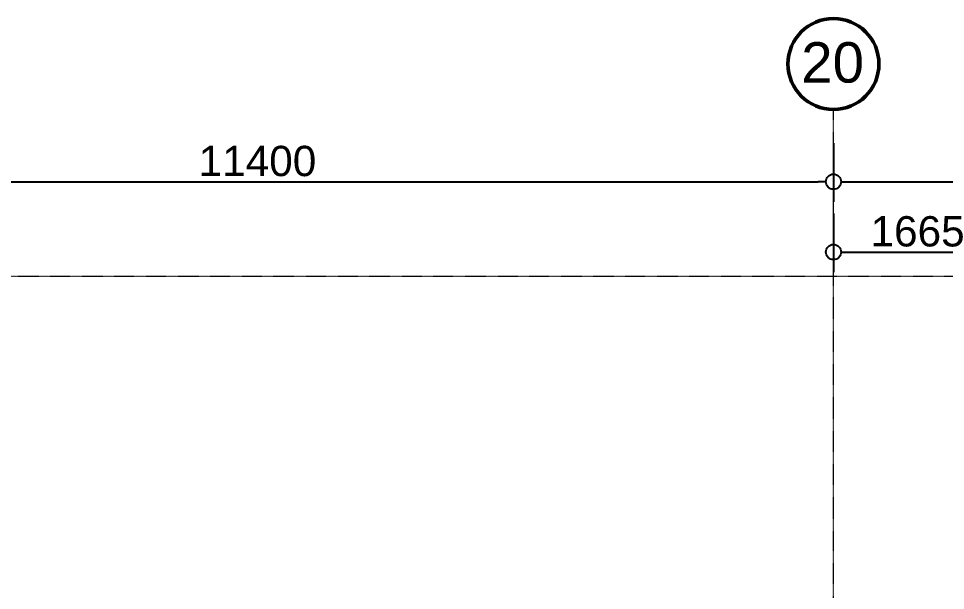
# Model space of a CAD drawing. Header units: millimetres. Extents: x -726012 to -647389, y -20772 to 18805.
# Drawn here: x -707146 to -697974, y 13143 to 18805 of the extents above; entities that cross this region are included whole.
import ezdxf

# ---------------------------------------------------------------- set-up
doc = ezdxf.new("R2010")
doc.units = ezdxf.units.MM
doc.linetypes.add('DPA_Grid _ Level 100', pattern=[10, 5.5, -1.6, 1.3, -1.6])
for name, color, linetype, lineweight in [('A-ANNO-DIMS', 1, 'Continuous', 9), ('S-GRID', 251, 'Continuous', 9), ('S-GRID-IDEN', 3, 'Continuous', 50)]:
    doc.layers.add(name, color=color, linetype=linetype, lineweight=lineweight)
doc.styles.add('Arial', font='arial.ttf', dxfattribs={"height": 400})
doc.styles.add('Arial_2', font='arial.ttf', dxfattribs={"height": 300})
doc.dimstyles.new('DPA-DIM-3_0_C-C', dxfattribs={"dimscale": 304.8, "dimtxt": 306.07782, "dimasz": 0.492126, "dimexe": 0.656168, "dimexo": 0.0625, "dimgap": 0.164042, "dimtad": 1, "dimdec": 0, "dimzin": 0, "dimdsep": 46, "dimtxsty": 'Arial_2', "dimblk1": 'DOTBLANK', "dimblk2": 'DOTBLANK', "dimsah": 1, "dimcen": 0.09, "dimdle": 0.656168, "dimadec": 8, "dimazin": 0, "dimtfac": 1, "dimtdec": 4, "dimtix": 1, "dimtmove": 0, "dimatfit": 3, "dimfxl": 1.312336, "dimfxlon": 1, "dimtvp": 1, "dimtolj": 1, "dimtzin": 0, "dimarcsym": 2})

# ---------------------------------------------------------------- blocks, each defined once
blk = doc.blocks.new('Grid - 100 Scale-2291345-4233-01 ENLARGED MULTI-PURPOSE LEVEL - REFLECTED CEILING PLAN - SHEET 4')
at = {"layer": 'S-GRID-IDEN'}
blk.add_circle((0, 0), 4.5, dxfattribs=at)
blk = doc.blocks.new('_DotBlank')
at = {"color": 0, "linetype": 'ByBlock', "lineweight": -2}
blk.add_line((-0.5, 0), (-1, 0), dxfattribs=at)
blk.add_circle((0, 0), 0.5, dxfattribs=at)
blk = doc.blocks.new('*D1071')
at = {"layer": 'A-ANNO-DIMS', "color": 0, "lineweight": -2, "transparency": 16777216}
for p, q in [((-34200, 25112.5), (-34200, 24531.5)), ((-22800, 25112.5), (-22800, 24531.5)), ((-34050, 24731.5), (-22950, 24731.5))]:
    blk.add_line(p, q, dxfattribs=at)
at = {"layer": 'Defpoints', "color": 0, "transparency": 16777216}
for p in [(-34200, 25131.5), (-22800, 25131.5), (-22800, 24731.5)]:
    blk.add_point(p, dxfattribs=at)
at = {"layer": 'A-ANNO-DIMS', "color": 0, "lineweight": -2, "transparency": 16777216, "xscale": 150, "yscale": 150, "zscale": 150, "rotation": 180}
blk.add_blockref('_DotBlank', (-34200, 24731.5), dxfattribs=at)
at = {"layer": 'A-ANNO-DIMS', "color": 0, "lineweight": -2, "transparency": 16777216, "xscale": 150, "yscale": 150, "zscale": 150}
blk.add_blockref('_DotBlank', (-22800, 24731.5), dxfattribs=at)
at = {"layer": 'A-ANNO-DIMS', "color": 0, "transparency": 16777216, "insert": (-28500, 24934.7), "char_height": 300, "width": 1384.414, "attachment_point": 5, "style": 'Arial_2'}
blk.add_mtext('\\A1;11400', dxfattribs=at)
blk = doc.blocks.new('*D1072')
at = {"layer": 'A-ANNO-DIMS', "color": 0, "lineweight": -2, "transparency": 16777216}
for p, q in [((-22800, 25112.5), (-22800, 24531.5)), ((-11400, 25112.5), (-11400, 24531.5)), ((-22650, 24731.5), (-11550, 24731.5))]:
    blk.add_line(p, q, dxfattribs=at)
at = {"layer": 'Defpoints', "color": 0, "transparency": 16777216}
for p in [(-22800, 25131.5), (-11400, 25131.5), (-11400, 24731.5)]:
    blk.add_point(p, dxfattribs=at)
at = {"layer": 'A-ANNO-DIMS', "color": 0, "lineweight": -2, "transparency": 16777216, "xscale": 150, "yscale": 150, "zscale": 150, "rotation": 180}
blk.add_blockref('_DotBlank', (-22800, 24731.5), dxfattribs=at)
at = {"layer": 'A-ANNO-DIMS', "color": 0, "lineweight": -2, "transparency": 16777216, "xscale": 150, "yscale": 150, "zscale": 150}
blk.add_blockref('_DotBlank', (-11400, 24731.5), dxfattribs=at)
at = {"layer": 'A-ANNO-DIMS', "color": 0, "transparency": 16777216, "insert": (-17100, 24934.7), "char_height": 300, "width": 1384.414, "attachment_point": 5, "style": 'Arial_2'}
blk.add_mtext('\\A1;11400', dxfattribs=at)
blk = doc.blocks.new('*D1093')
at = {"layer": 'A-ANNO-DIMS', "color": 0, "lineweight": -2, "transparency": 16777216}
for p, q in [((-22800, 24416.2), (-22800, 23835.2)), ((-21135, 24416.2), (-21135, 23835.2)), ((-22650, 24035.2), (-21285, 24035.2))]:
    blk.add_line(p, q, dxfattribs=at)
at = {"layer": 'Defpoints', "color": 0, "transparency": 16777216}
for p in [(-22800, 24435.2), (-21135, 24435.2), (-21135, 24035.2)]:
    blk.add_point(p, dxfattribs=at)
at = {"layer": 'A-ANNO-DIMS', "color": 0, "lineweight": -2, "transparency": 16777216, "xscale": 150, "yscale": 150, "zscale": 150, "rotation": 180}
blk.add_blockref('_DotBlank', (-22800, 24035.2), dxfattribs=at)
at = {"layer": 'A-ANNO-DIMS', "color": 0, "lineweight": -2, "transparency": 16777216, "xscale": 150, "yscale": 150, "zscale": 150}
blk.add_blockref('_DotBlank', (-21135, 24035.2), dxfattribs=at)
at = {"layer": 'A-ANNO-DIMS', "color": 0, "transparency": 16777216, "insert": (-21967.5, 24238.4), "char_height": 300, "width": 1107.531, "attachment_point": 5, "style": 'Arial_2'}
blk.add_mtext('\\A1;1665', dxfattribs=at)
blk = doc.blocks.new('*U1069')
at = {"layer": 'S-GRID', "linetype": 'DPA_Grid _ Level 100'}
for p, q in [((-22800, -12746.5), (-22800, 25446.8)), ((24470.7, 23793.4), (-48391.9, 23793.4))]:
    blk.add_line(p, q, dxfattribs=at)
at = {"layer": 'S-GRID-IDEN', "xscale": 99.99999999999993, "yscale": 99.99999999999993, "zscale": 99.99999999999993}
blk.add_blockref('Grid - 100 Scale-2291345-4233-01 ENLARGED MULTI-PURPOSE LEVEL - REFLECTED CEILING PLAN - SHEET 4', (-22800, 25896.8), dxfattribs=at)
at = {"layer": 'S-GRID-IDEN', "lineweight": 9, "insert": (-23118.8, 26112.7), "char_height": 400, "width": 753.586, "attachment_point": 1, "style": 'Arial'}
blk.add_mtext('20', dxfattribs=at)
at = {"layer": 'A-ANNO-DIMS'}
for base, p1, p2, override, picture, middle in [((-22800, 24731.5), (-34200, 25131.5), (-22800, 25131.5), {"dimpost": '<>', "dimfxl": 11400}, '*D1071', (-28500, 24934.7)), ((-11400, 24731.5), (-22800, 25131.5), (-11400, 25131.5), {"dimpost": '<>', "dimfxl": 11400}, '*D1072', (-17100, 24934.7)), ((-21135, 24035.2), (-22800, 24435.2), (-21135, 24435.2), {"dimpost": '<>', "dimfxl": 1665}, '*D1093', (-21967.5, 24238.4))]:
    dim = blk.add_linear_dim(base=base, p1=p1, p2=p2, dimstyle='DPA-DIM-3_0_C-C', override=override, dxfattribs=at)
    dim.commit()
    dim.dimension.update_dxf_attribs({"geometry": picture, "text_midpoint": middle})

msp = doc.modelspace()

# ---------------------------------------------------------------- block references
msp.add_blockref('*U1069', (-676282.4, -7541.4))

doc.saveas('drawing.dxf')
